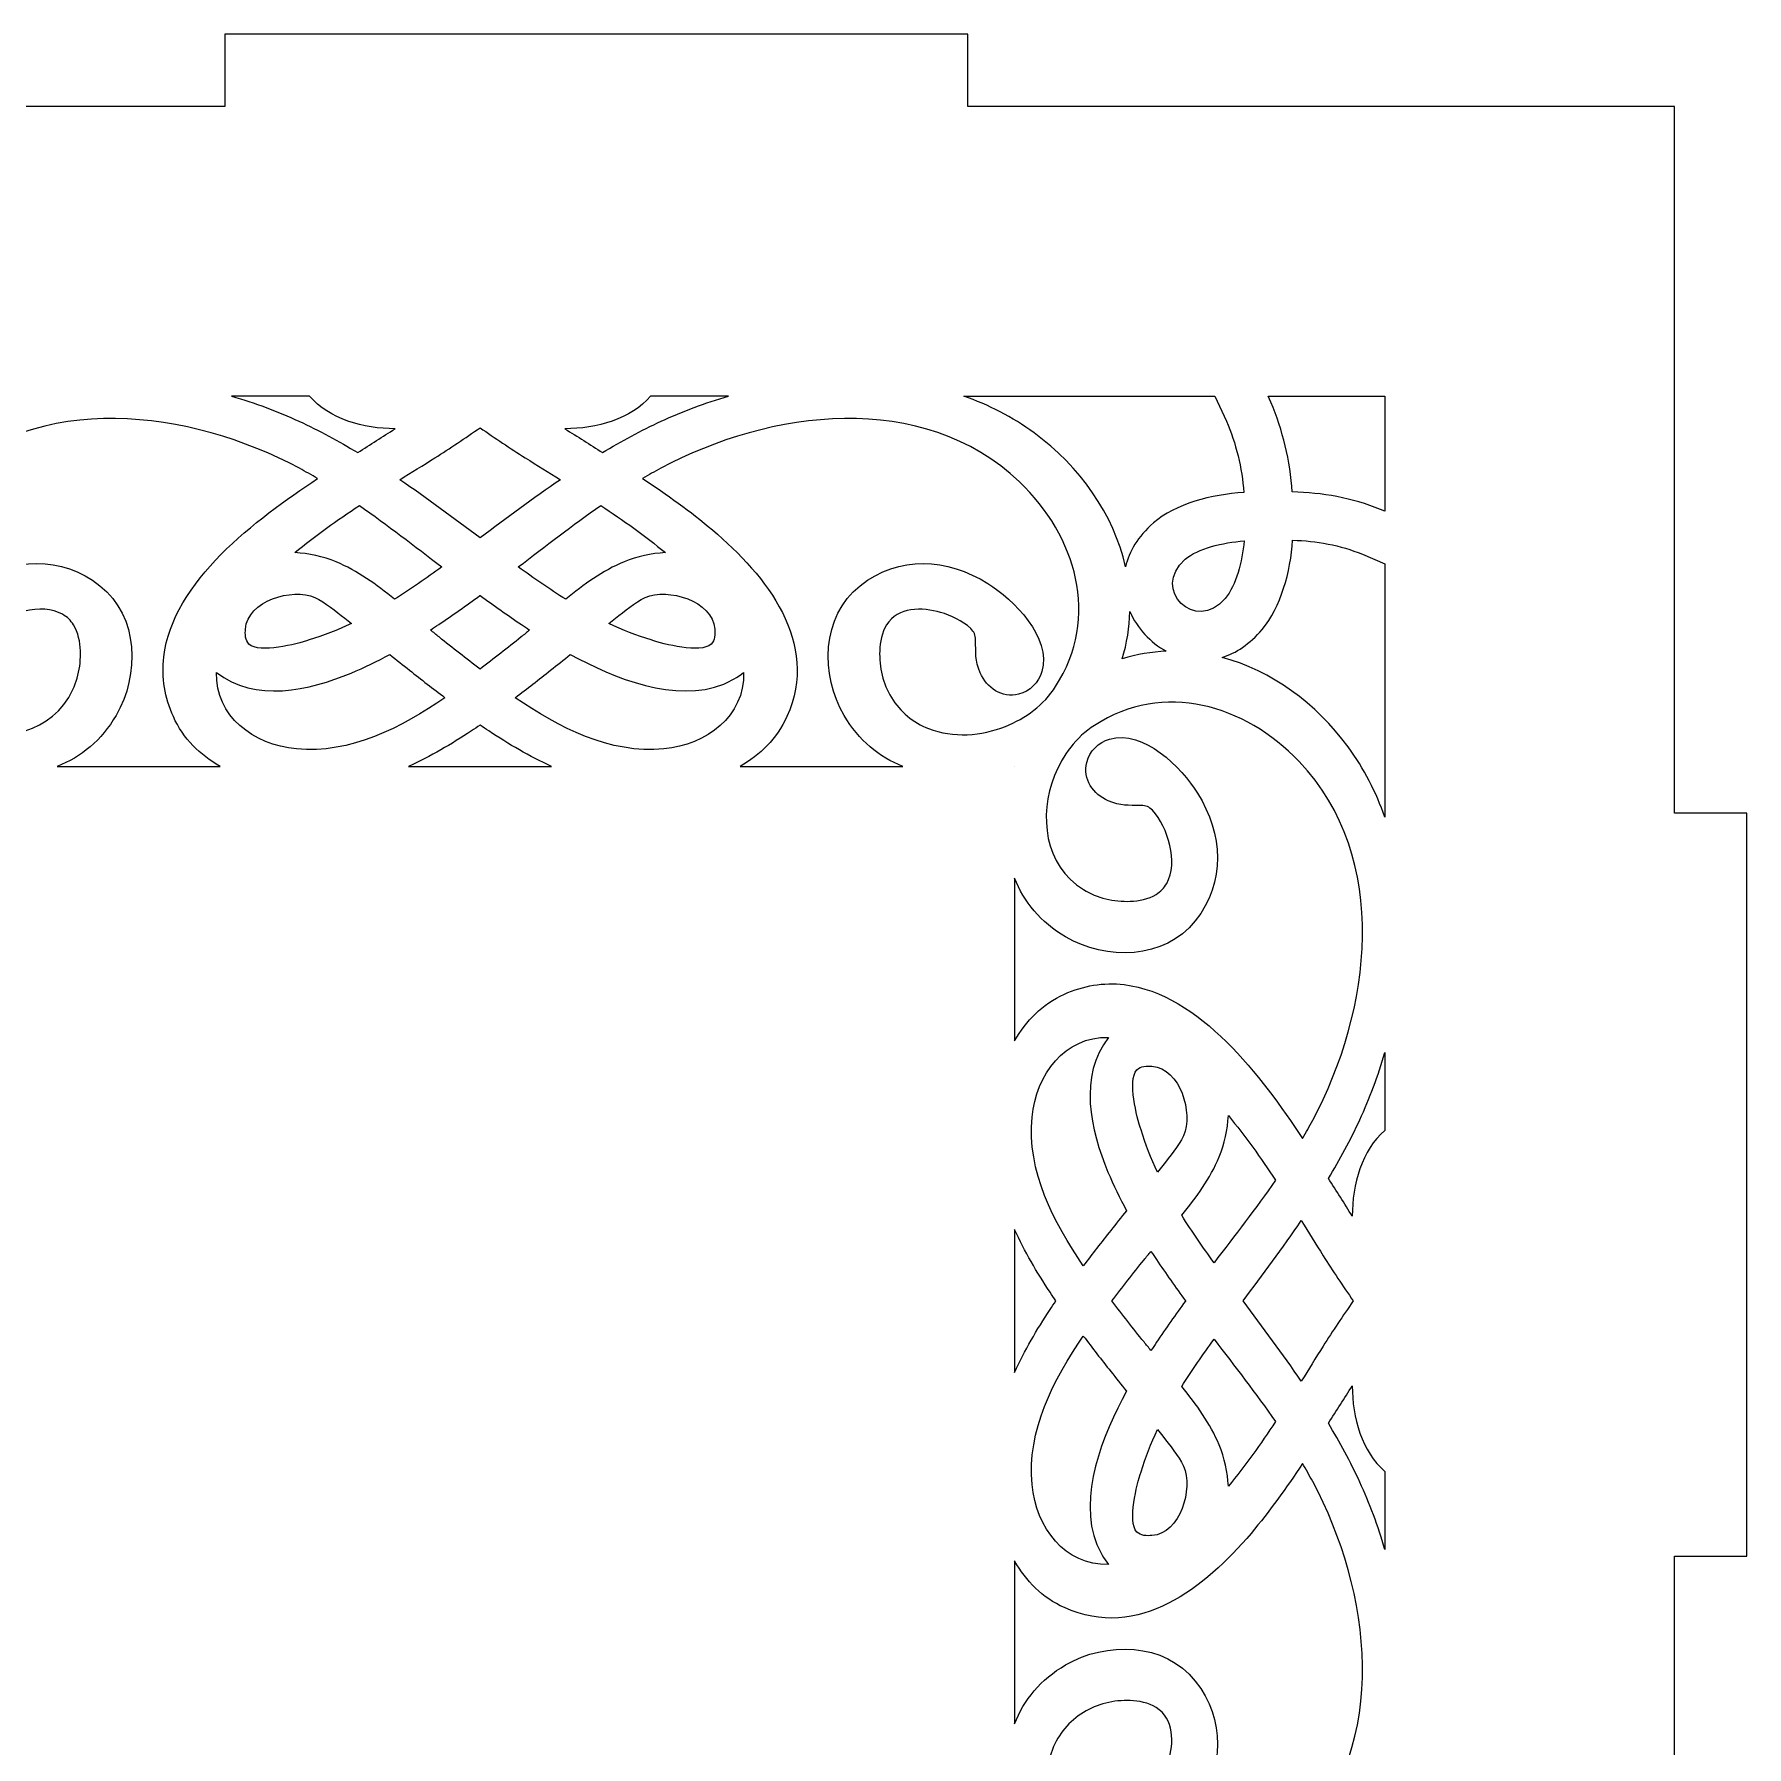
# Model space of a CAD drawing. Header units: millimetres. Extents: x -904 to -594, y -165 to 165.
# Drawn here: x -817.7 to -746.7, y -79 to -8 of the extents above; entities that cross this region are included whole.
import ezdxf

# ---------------------------------------------------------------- set-up
doc = ezdxf.new("R2010")
doc.units = ezdxf.units.MM
doc.header["$MEASUREMENT"] = 0
doc.layers.add('Camada 1', color=7, linetype='Continuous')

msp = doc.modelspace()

# ---------------------------------------------------------------- linework, layer by layer
at = {"layer": 'Camada 1', "color": 250, "lineweight": 9}
for points, knots in [([(-900.6542, -11), (-900.6542, -11), (-871.3542, -11), (-871.3542, -11), (-871.3542, -11), (-871.3542, -11), (-871.3542, -8), (-871.3542, -8), (-871.3542, -8), (-871.3542, -8), (-840.5542, -8), (-840.5542, -8), (-840.5542, -8), (-840.5542, -8), (-840.5542, -11), (-840.5542, -11), (-840.5542, -11), (-840.5542, -11), (-809.7542, -11), (-809.7542, -11), (-809.7542, -11), (-809.7542, -11), (-809.7542, -8), (-809.7542, -8), (-809.7542, -8), (-809.7542, -8), (-778.9542, -8), (-778.9542, -8), (-778.9542, -8), (-778.9542, -8), (-778.9542, -11), (-778.9542, -11), (-778.9542, -11), (-778.9542, -11), (-749.6542, -11), (-749.6542, -11), (-749.6542, -11), (-749.6542, -11), (-749.6542, -40.3), (-749.6542, -40.3), (-749.6542, -40.3), (-749.6542, -40.3), (-746.6542, -40.3), (-746.6542, -40.3), (-746.6542, -40.3), (-746.6542, -40.3), (-746.6542, -71.1), (-746.6542, -71.1), (-746.6542, -71.1), (-746.6542, -71.1), (-749.6542, -71.1), (-749.6542, -71.1), (-749.6542, -71.1), (-749.6542, -71.1), (-749.6542, -101.9), (-749.6542, -101.9), (-749.6542, -101.9), (-749.6542, -101.9), (-746.6542, -101.9), (-746.6542, -101.9), (-746.6542, -101.9), (-746.6542, -101.9), (-746.6542, -132.7), (-746.6542, -132.7), (-746.6542, -132.7), (-746.6542, -132.7), (-749.6542, -132.7), (-749.6542, -132.7), (-749.6542, -132.7), (-749.6542, -132.7), (-749.6542, -162), (-749.6542, -162), (-749.6542, -162), (-749.6542, -162), (-778.9542, -162), (-778.9542, -162), (-778.9542, -162), (-778.9542, -162), (-778.9542, -165), (-778.9542, -165), (-778.9542, -165), (-778.9542, -165), (-809.7542, -165), (-809.7542, -165), (-809.7542, -165), (-809.7542, -165), (-809.7542, -162), (-809.7542, -162), (-809.7542, -162), (-809.7542, -162), (-840.5542, -162), (-840.5542, -162), (-840.5542, -162), (-840.5542, -162), (-840.5542, -165), (-840.5542, -165), (-840.5542, -165), (-840.5542, -165), (-871.3542, -165), (-871.3542, -165), (-871.3542, -165), (-871.3542, -165), (-871.3542, -162), (-871.3542, -162), (-871.3542, -162), (-871.3542, -162), (-900.6542, -162), (-900.6542, -162), (-900.6542, -162), (-900.6542, -162), (-900.6542, -132.7), (-900.6542, -132.7), (-900.6542, -132.7), (-900.6542, -132.7), (-903.6542, -132.7), (-903.6542, -132.7), (-903.6542, -132.7), (-903.6542, -132.7), (-903.6542, -101.9), (-903.6542, -101.9), (-903.6542, -101.9), (-903.6542, -101.9), (-900.6542, -101.9), (-900.6542, -101.9), (-900.6542, -101.9), (-900.6542, -101.9), (-900.6542, -71.1), (-900.6542, -71.1), (-900.6542, -71.1), (-900.6542, -71.1), (-903.6542, -71.1), (-903.6542, -71.1), (-903.6542, -71.1), (-903.6542, -71.1), (-903.6542, -40.3), (-903.6542, -40.3), (-903.6542, -40.3), (-903.6542, -40.3), (-900.6542, -40.3), (-900.6542, -40.3), (-900.6542, -40.3), (-900.6542, -40.3), (-900.6542, -11), (-900.6542, -11)], [0, 0, 0, 0, 0.027027, 0.027027, 0.027027, 0.027027, 0.0540541, 0.0540541, 0.0540541, 0.0540541, 0.0810811, 0.0810811, 0.0810811, 0.0810811, 0.1081081, 0.1081081, 0.1081081, 0.1081081, 0.1351351, 0.1351351, 0.1351351, 0.1351351, 0.1621622, 0.1621622, 0.1621622, 0.1621622, 0.1891892, 0.1891892, 0.1891892, 0.1891892, 0.2162162, 0.2162162, 0.2162162, 0.2162162, 0.2432432, 0.2432432, 0.2432432, 0.2432432, 0.2702703, 0.2702703, 0.2702703, 0.2702703, 0.2972973, 0.2972973, 0.2972973, 0.2972973, 0.3243243, 0.3243243, 0.3243243, 0.3243243, 0.3513514, 0.3513514, 0.3513514, 0.3513514, 0.3783784, 0.3783784, 0.3783784, 0.3783784, 0.4054054, 0.4054054, 0.4054054, 0.4054054, 0.4324324, 0.4324324, 0.4324324, 0.4324324, 0.4594595, 0.4594595, 0.4594595, 0.4594595, 0.4864865, 0.4864865, 0.4864865, 0.4864865, 0.5135135, 0.5135135, 0.5135135, 0.5135135, 0.5405405, 0.5405405, 0.5405405, 0.5405405, 0.5675676, 0.5675676, 0.5675676, 0.5675676, 0.5945946, 0.5945946, 0.5945946, 0.5945946, 0.6216216, 0.6216216, 0.6216216, 0.6216216, 0.6486486, 0.6486486, 0.6486486, 0.6486486, 0.6756757, 0.6756757, 0.6756757, 0.6756757, 0.7027027, 0.7027027, 0.7027027, 0.7027027, 0.7297297, 0.7297297, 0.7297297, 0.7297297, 0.7567568, 0.7567568, 0.7567568, 0.7567568, 0.7837838, 0.7837838, 0.7837838, 0.7837838, 0.8108108, 0.8108108, 0.8108108, 0.8108108, 0.8378378, 0.8378378, 0.8378378, 0.8378378, 0.8648649, 0.8648649, 0.8648649, 0.8648649, 0.8918919, 0.8918919, 0.8918919, 0.8918919, 0.9189189, 0.9189189, 0.9189189, 0.9189189, 0.9459459, 0.9459459, 0.9459459, 0.9459459, 1, 1, 1, 1]), ([(-809.9515, -38.3593), (-809.9515, -38.3593), (-816.6993, -38.3593), (-816.6993, -38.3593), (-816.6993, -38.3593), (-815.7189, -37.9651), (-814.8612, -37.2754), (-814.2602, -36.2397), (-814.2602, -36.2397), (-813.2857, -34.5604), (-813.3106, -32.1446), (-814.9288, -30.8622), (-814.9288, -30.8622), (-816.5339, -29.59), (-818.5341, -29.7243), (-820.2175, -30.7673), (-820.2175, -30.7673), (-821.3017, -31.439), (-822.8692, -33.0079), (-822.461, -34.4172), (-822.461, -34.4172), (-822.3272, -34.8791), (-821.9669, -35.2445), (-821.4969, -35.3601), (-821.4969, -35.3601), (-820.7994, -35.5318), (-820.1794, -35.0989), (-819.906, -34.4731), (-819.906, -34.4731), (-819.6797, -33.9554), (-819.7242, -33.6489), (-819.7147, -33.1136), (-819.7147, -33.1136), (-819.711, -32.8975), (-819.6545, -32.7877), (-819.5136, -32.6315), (-819.5136, -32.6315), (-818.7979, -31.9992), (-817.3563, -31.5532), (-816.4756, -32.0498), (-816.4756, -32.0498), (-816.2871, -32.1561), (-816.1375, -32.3018), (-816.0247, -32.4862), (-816.0247, -32.4862), (-815.8258, -32.8116), (-815.7544, -33.1882), (-815.7387, -33.5646), (-815.7387, -33.5646), (-815.7111, -34.2286), (-815.8743, -34.9341), (-816.2263, -35.5008), (-816.2263, -35.5008), (-817.2361, -37.1263), (-819.291, -37.3589), (-820.9555, -36.6954), (-820.9555, -36.6954), (-821.7855, -36.3646), (-822.5467, -35.8007), (-823.0329, -35.0437), (-823.0329, -35.0437), (-824.8847, -32.1605), (-823.8853, -28.8095), (-821.5361, -26.5613), (-821.5361, -26.5613), (-817.5291, -22.7263), (-811.1642, -23.5771), (-806.6605, -25.9956), (-806.6605, -25.9956), (-806.4073, -26.1317), (-806.157, -26.2732), (-805.9096, -26.4194), (-805.9096, -26.4194), (-808.4487, -28.0945), (-811.9167, -30.6893), (-812.2834, -33.8142), (-812.2834, -33.8142), (-812.3841, -34.673), (-812.242, -35.5055), (-811.8863, -36.2919), (-811.8863, -36.2919), (-811.4721, -37.2076), (-810.7794, -37.8825), (-809.9515, -38.3593)], [0, 0, 0, 0, 0.0454545, 0.0454545, 0.0454545, 0.0454545, 0.0909091, 0.0909091, 0.0909091, 0.0909091, 0.1363636, 0.1363636, 0.1363636, 0.1363636, 0.1818182, 0.1818182, 0.1818182, 0.1818182, 0.2272727, 0.2272727, 0.2272727, 0.2272727, 0.2727273, 0.2727273, 0.2727273, 0.2727273, 0.3181818, 0.3181818, 0.3181818, 0.3181818, 0.3636364, 0.3636364, 0.3636364, 0.3636364, 0.4090909, 0.4090909, 0.4090909, 0.4090909, 0.4545455, 0.4545455, 0.4545455, 0.4545455, 0.5, 0.5, 0.5, 0.5, 0.5454545, 0.5454545, 0.5454545, 0.5454545, 0.5909091, 0.5909091, 0.5909091, 0.5909091, 0.6363636, 0.6363636, 0.6363636, 0.6363636, 0.6818182, 0.6818182, 0.6818182, 0.6818182, 0.7272727, 0.7272727, 0.7272727, 0.7272727, 0.7727273, 0.7727273, 0.7727273, 0.7727273, 0.8181818, 0.8181818, 0.8181818, 0.8181818, 0.8636364, 0.8636364, 0.8636364, 0.8636364, 0.9090909, 0.9090909, 0.9090909, 0.9090909, 1, 1, 1, 1]), ([(-809.47, -23.0001), (-809.47, -23.0001), (-806.2359, -23.0001), (-806.2359, -23.0001), (-806.2359, -23.0001), (-805.4344, -23.9645), (-803.9914, -24.3543), (-802.6892, -24.3529), (-802.6892, -24.3529), (-803.2074, -24.683), (-803.7246, -25.0145), (-804.2421, -25.3456), (-804.2421, -25.3456), (-805.032, -24.8692), (-805.8436, -24.4283), (-806.6811, -24.0413), (-806.6811, -24.0413), (-807.5649, -23.6328), (-808.5019, -23.2812), (-809.47, -23.0001)], [0, 0, 0, 0, 0.1666667, 0.1666667, 0.1666667, 0.1666667, 0.3333333, 0.3333333, 0.3333333, 0.3333333, 0.5, 0.5, 0.5, 0.5, 0.6666667, 0.6666667, 0.6666667, 0.6666667, 1, 1, 1, 1]), ([(-792.1038, -23.0001), (-792.1038, -23.0001), (-788.8696, -23.0001), (-788.8696, -23.0001), (-788.8696, -23.0001), (-789.8377, -23.2812), (-790.7747, -23.6328), (-791.6586, -24.0413), (-791.6586, -24.0413), (-792.4961, -24.4283), (-793.3078, -24.8692), (-794.0976, -25.3456), (-794.0976, -25.3456), (-794.615, -25.0144), (-795.1323, -24.683), (-795.6504, -24.3529), (-795.6504, -24.3529), (-794.3483, -24.3543), (-792.9053, -23.9645), (-792.1038, -23.0001)], [0, 0, 0, 0, 0.1666667, 0.1666667, 0.1666667, 0.1666667, 0.3333333, 0.3333333, 0.3333333, 0.3333333, 0.5, 0.5, 0.5, 0.5, 0.6666667, 0.6666667, 0.6666667, 0.6666667, 1, 1, 1, 1]), ([(-781.6412, -38.3593), (-781.6412, -38.3593), (-788.388, -38.3593), (-788.388, -38.3593), (-788.388, -38.3593), (-787.5601, -37.8826), (-786.8676, -37.2076), (-786.4534, -36.2919), (-786.4534, -36.2919), (-785.0609, -33.2135), (-787.2989, -30.45), (-789.534, -28.5526), (-789.534, -28.5526), (-790.4495, -27.7755), (-791.4292, -27.0809), (-792.4304, -26.4197), (-792.4304, -26.4197), (-792.1829, -26.2733), (-791.9327, -26.1317), (-791.6793, -25.9957), (-791.6793, -25.9957), (-787.1754, -23.5771), (-780.8107, -22.7263), (-776.8035, -26.5613), (-776.8035, -26.5613), (-774.4544, -28.8095), (-773.455, -32.1605), (-775.3067, -35.0437), (-775.3067, -35.0437), (-775.7929, -35.8007), (-776.5542, -36.3646), (-777.3841, -36.6954), (-777.3841, -36.6954), (-778.3809, -37.0927), (-779.5614, -37.1849), (-780.5728, -36.7871), (-780.5728, -36.7871), (-781.2231, -36.5312), (-781.7447, -36.0942), (-782.1132, -35.5008), (-782.1132, -35.5008), (-782.4653, -34.9341), (-782.6284, -34.2286), (-782.6008, -33.5646), (-782.6008, -33.5646), (-782.5852, -33.1882), (-782.514, -32.8116), (-782.315, -32.4862), (-782.315, -32.4862), (-781.8557, -31.7353), (-780.8297, -31.7538), (-780.082, -31.9684), (-780.082, -31.9684), (-779.6362, -32.0963), (-779.1753, -32.3224), (-778.8261, -32.6314), (-778.8261, -32.6314), (-778.685, -32.7877), (-778.6287, -32.8975), (-778.6248, -33.1136), (-778.6248, -33.1136), (-778.6153, -33.6488), (-778.6598, -33.9554), (-778.4337, -34.4731), (-778.4337, -34.4731), (-778.1602, -35.099), (-777.5402, -35.5318), (-776.8427, -35.3601), (-776.8427, -35.3601), (-776.3727, -35.2445), (-776.0125, -34.879), (-775.8787, -34.4172), (-775.8787, -34.4172), (-775.4703, -33.0079), (-777.0378, -31.439), (-778.1221, -30.7673), (-778.1221, -30.7673), (-779.8055, -29.7243), (-781.8056, -29.5901), (-783.4108, -30.8622), (-783.4108, -30.8622), (-785.029, -32.1446), (-785.0541, -34.5604), (-784.0795, -36.2397), (-784.0795, -36.2397), (-783.4786, -37.2751), (-782.6213, -37.9652), (-781.6412, -38.3593)], [0, 0, 0, 0, 0.0434783, 0.0434783, 0.0434783, 0.0434783, 0.0869565, 0.0869565, 0.0869565, 0.0869565, 0.1304348, 0.1304348, 0.1304348, 0.1304348, 0.173913, 0.173913, 0.173913, 0.173913, 0.2173913, 0.2173913, 0.2173913, 0.2173913, 0.2608696, 0.2608696, 0.2608696, 0.2608696, 0.3043478, 0.3043478, 0.3043478, 0.3043478, 0.3478261, 0.3478261, 0.3478261, 0.3478261, 0.3913043, 0.3913043, 0.3913043, 0.3913043, 0.4347826, 0.4347826, 0.4347826, 0.4347826, 0.4782609, 0.4782609, 0.4782609, 0.4782609, 0.5217391, 0.5217391, 0.5217391, 0.5217391, 0.5652174, 0.5652174, 0.5652174, 0.5652174, 0.6086957, 0.6086957, 0.6086957, 0.6086957, 0.6521739, 0.6521739, 0.6521739, 0.6521739, 0.6956522, 0.6956522, 0.6956522, 0.6956522, 0.7391304, 0.7391304, 0.7391304, 0.7391304, 0.7826087, 0.7826087, 0.7826087, 0.7826087, 0.826087, 0.826087, 0.826087, 0.826087, 0.8695652, 0.8695652, 0.8695652, 0.8695652, 0.9130435, 0.9130435, 0.9130435, 0.9130435, 1, 1, 1, 1]), ([(-772.4114, -30.0748), (-772.2651, -29.4521), (-771.9003, -28.8269), (-771.2524, -28.2614), (-771.2524, -28.2614), (-770.3398, -27.4649), (-768.8404, -27.0856), (-767.5034, -26.9975), (-767.5034, -26.9975), (-767.5815, -25.982), (-767.8309, -24.9545), (-768.2223, -24.0397), (-768.2223, -24.0397), (-768.2223, -24.0397), (-768.7136, -23.0001), (-768.7136, -23.0001), (-768.7136, -23.0001), (-768.7136, -23.0001), (-779.1163, -23.0001), (-779.1163, -23.0001), (-779.1163, -23.0001), (-778.0863, -23.3632), (-777.1046, -23.8661), (-776.2004, -24.5275), (-776.2004, -24.5275), (-774.2977, -25.9193), (-772.8965, -27.9019), (-772.4114, -30.0748)], [0, 0, 0, 0, 0.125, 0.125, 0.125, 0.125, 0.25, 0.25, 0.25, 0.25, 0.375, 0.375, 0.375, 0.375, 0.5, 0.5, 0.5, 0.5, 0.625, 0.625, 0.625, 0.625, 0.75, 0.75, 0.75, 0.75, 1, 1, 1, 1]), ([(-766.4917, -23.0001), (-766.4917, -23.0001), (-766.3835, -23.2529), (-766.3835, -23.2529), (-766.3835, -23.2529), (-765.8891, -24.4084), (-765.5833, -25.6978), (-765.5001, -26.9736), (-765.5001, -26.9736), (-764.2485, -27.0048), (-763.0177, -27.2263), (-761.8415, -27.7007), (-761.8415, -27.7007), (-761.8415, -27.7007), (-761.6542, -27.7762), (-761.6542, -27.7762), (-761.6542, -27.7762), (-761.6542, -27.7762), (-761.6542, -26), (-761.6542, -26), (-761.6542, -26), (-761.6542, -26), (-761.6542, -23.0001), (-761.6542, -23.0001), (-761.6542, -23.0001), (-761.6542, -23.0001), (-764.6542, -23.0001), (-764.6542, -23.0001), (-764.6542, -23.0001), (-764.6542, -23.0001), (-766.4917, -23.0001), (-766.4917, -23.0001)], [0, 0, 0, 0, 0.1111111, 0.1111111, 0.1111111, 0.1111111, 0.2222222, 0.2222222, 0.2222222, 0.2222222, 0.3333333, 0.3333333, 0.3333333, 0.3333333, 0.4444444, 0.4444444, 0.4444444, 0.4444444, 0.5555556, 0.5555556, 0.5555556, 0.5555556, 0.6666667, 0.6666667, 0.6666667, 0.6666667, 0.7777778, 0.7777778, 0.7777778, 0.7777778, 1, 1, 1, 1]), ([(-799.1698, -28.8813), (-798.0711, -28.062), (-796.9729, -27.2411), (-795.8404, -26.4691), (-795.8404, -26.4691), (-796.3244, -26.1669), (-796.8098, -25.8672), (-797.2938, -25.5651), (-797.2938, -25.5651), (-797.9312, -25.1672), (-798.5481, -24.7382), (-799.1698, -24.3167), (-799.1698, -24.3167), (-799.7915, -24.7383), (-800.4084, -25.1672), (-801.0457, -25.5651), (-801.0457, -25.5651), (-801.5298, -25.8672), (-802.0153, -26.1669), (-802.4993, -26.4691), (-802.4993, -26.4691), (-801.3668, -27.2411), (-800.2686, -28.0621), (-799.1698, -28.8813)], [0, 0, 0, 0, 0.1428571, 0.1428571, 0.1428571, 0.1428571, 0.2857143, 0.2857143, 0.2857143, 0.2857143, 0.4285714, 0.4285714, 0.4285714, 0.4285714, 0.5714286, 0.5714286, 0.5714286, 0.5714286, 0.7142857, 0.7142857, 0.7142857, 0.7142857, 1, 1, 1, 1]), ([(-804.1743, -27.5388), (-805.0973, -28.1482), (-806.0016, -28.7884), (-806.8547, -29.4929), (-806.8547, -29.4929), (-806.2674, -29.5176), (-805.683, -29.6469), (-805.1421, -29.872), (-805.1421, -29.872), (-804.2522, -30.2426), (-803.4614, -30.8164), (-802.7198, -31.4262), (-802.7198, -31.4262), (-802.05, -31.0019), (-801.3981, -30.5499), (-800.7562, -30.0846), (-800.7562, -30.0846), (-801.8855, -29.2227), (-803.0065, -28.3483), (-804.1743, -27.5388)], [0, 0, 0, 0, 0.1666667, 0.1666667, 0.1666667, 0.1666667, 0.3333333, 0.3333333, 0.3333333, 0.3333333, 0.5, 0.5, 0.5, 0.5, 0.6666667, 0.6666667, 0.6666667, 0.6666667, 1, 1, 1, 1]), ([(-795.6198, -31.4262), (-794.8781, -30.8163), (-794.0873, -30.2426), (-793.1975, -29.872), (-793.1975, -29.872), (-792.6567, -29.6469), (-792.0723, -29.5176), (-791.485, -29.4929), (-791.485, -29.4929), (-792.3381, -28.7884), (-793.2424, -28.1482), (-794.1654, -27.5388), (-794.1654, -27.5388), (-795.3331, -28.3483), (-796.4542, -29.2227), (-797.5835, -30.0846), (-797.5835, -30.0846), (-796.9415, -30.5499), (-796.2896, -31.0019), (-795.6198, -31.4262)], [0, 0, 0, 0, 0.1666667, 0.1666667, 0.1666667, 0.1666667, 0.3333333, 0.3333333, 0.3333333, 0.3333333, 0.5, 0.5, 0.5, 0.5, 0.6666667, 0.6666667, 0.6666667, 0.6666667, 1, 1, 1, 1]), ([(-767.4919, -29.0057), (-768.3828, -29.0797), (-769.4119, -29.3097), (-769.9372, -29.7682), (-769.9372, -29.7682), (-771.3725, -31.0209), (-769.5033, -32.8517), (-768.2807, -31.3904), (-768.2807, -31.3904), (-767.8209, -30.8407), (-767.5693, -29.8712), (-767.4919, -29.0057)], [0, 0, 0, 0, 0.25, 0.25, 0.25, 0.25, 0.5, 0.5, 0.5, 0.5, 1, 1, 1, 1]), ([(-765.4815, -28.9748), (-765.5657, -30.2927), (-765.9705, -31.7458), (-766.7467, -32.6736), (-766.7467, -32.6736), (-767.261, -33.2884), (-767.8313, -33.6588), (-768.4071, -33.8362), (-768.4071, -33.8362), (-766.3608, -34.3827), (-764.5045, -35.7381), (-763.1817, -37.5465), (-763.1817, -37.5465), (-762.5203, -38.4508), (-762.0174, -39.4325), (-761.6542, -40.4626), (-761.6542, -40.4626), (-761.6542, -40.4626), (-761.6542, -29.9619), (-761.6542, -29.9619), (-761.6542, -29.9619), (-761.6542, -29.9619), (-762.5895, -29.5555), (-762.5895, -29.5555), (-762.5895, -29.5555), (-763.5194, -29.1806), (-764.4928, -29.006), (-765.4815, -28.9748)], [0, 0, 0, 0, 0.125, 0.125, 0.125, 0.125, 0.25, 0.25, 0.25, 0.25, 0.375, 0.375, 0.375, 0.375, 0.5, 0.5, 0.5, 0.5, 0.625, 0.625, 0.625, 0.625, 0.75, 0.75, 0.75, 0.75, 1, 1, 1, 1]), ([(-804.5024, -32.4316), (-804.5951, -32.3587), (-804.6881, -32.2861), (-804.7814, -32.2138), (-804.7814, -32.2138), (-805.1616, -31.9196), (-805.5792, -31.5521), (-806.0184, -31.3549), (-806.0184, -31.3549), (-806.9561, -30.9342), (-808.8133, -31.4856), (-808.8971, -32.663), (-808.8971, -32.663), (-808.9107, -32.854), (-808.9074, -33.1431), (-808.753, -33.282), (-808.753, -33.282), (-808.2975, -33.6917), (-806.7827, -33.2794), (-806.2586, -33.1137), (-806.2586, -33.1137), (-805.668, -32.9271), (-805.0698, -32.6971), (-804.5024, -32.4316)], [0, 0, 0, 0, 0.1428571, 0.1428571, 0.1428571, 0.1428571, 0.2857143, 0.2857143, 0.2857143, 0.2857143, 0.4285714, 0.4285714, 0.4285714, 0.4285714, 0.5714286, 0.5714286, 0.5714286, 0.5714286, 0.7142857, 0.7142857, 0.7142857, 0.7142857, 1, 1, 1, 1]), ([(-793.8373, -32.4316), (-793.2698, -32.6971), (-792.6717, -32.9271), (-792.0812, -33.1137), (-792.0812, -33.1137), (-791.557, -33.2794), (-790.0422, -33.6917), (-789.5866, -33.282), (-789.5866, -33.282), (-789.4323, -33.1431), (-789.4289, -32.854), (-789.4425, -32.663), (-789.4425, -32.663), (-789.5264, -31.4856), (-791.3835, -30.9342), (-792.3212, -31.3549), (-792.3212, -31.3549), (-792.7605, -31.5521), (-793.178, -31.9196), (-793.5582, -32.2138), (-793.5582, -32.2138), (-793.6515, -32.2861), (-793.7445, -32.3587), (-793.8373, -32.4316)], [0, 0, 0, 0, 0.1428571, 0.1428571, 0.1428571, 0.1428571, 0.2857143, 0.2857143, 0.2857143, 0.2857143, 0.4285714, 0.4285714, 0.4285714, 0.4285714, 0.5714286, 0.5714286, 0.5714286, 0.5714286, 0.7142857, 0.7142857, 0.7142857, 0.7142857, 1, 1, 1, 1]), ([(-801.2253, -32.6995), (-801.1086, -32.7972), (-800.9908, -32.8938), (-800.8717, -32.9887), (-800.8717, -32.9887), (-800.3088, -33.4372), (-799.7442, -33.8839), (-799.1698, -34.3179), (-799.1698, -34.3179), (-798.5955, -33.8839), (-798.0309, -33.4372), (-797.4679, -32.9887), (-797.4679, -32.9887), (-797.3488, -32.8938), (-797.2311, -32.7972), (-797.1143, -32.6995), (-797.1143, -32.6995), (-797.2283, -32.625), (-797.3416, -32.5497), (-797.4544, -32.4735), (-797.4544, -32.4735), (-798.0321, -32.0838), (-798.6001, -31.68), (-799.1631, -31.2694), (-799.1631, -31.2694), (-799.1631, -31.2694), (-799.1698, -31.2744), (-799.1698, -31.2744), (-799.1698, -31.2744), (-799.1698, -31.2744), (-799.1766, -31.2694), (-799.1766, -31.2694), (-799.1766, -31.2694), (-799.7395, -31.68), (-800.3076, -32.0838), (-800.8853, -32.4735), (-800.8853, -32.4735), (-800.9981, -32.5497), (-801.1114, -32.625), (-801.2253, -32.6995)], [0, 0, 0, 0, 0.0909091, 0.0909091, 0.0909091, 0.0909091, 0.1818182, 0.1818182, 0.1818182, 0.1818182, 0.2727273, 0.2727273, 0.2727273, 0.2727273, 0.3636364, 0.3636364, 0.3636364, 0.3636364, 0.4545455, 0.4545455, 0.4545455, 0.4545455, 0.5454545, 0.5454545, 0.5454545, 0.5454545, 0.6363636, 0.6363636, 0.6363636, 0.6363636, 0.7272727, 0.7272727, 0.7272727, 0.7272727, 0.8181818, 0.8181818, 0.8181818, 0.8181818, 1, 1, 1, 1]), ([(-770.7179, -33.5786), (-771.3814, -33.2176), (-771.9257, -32.6303), (-772.2285, -31.939), (-772.2285, -31.939), (-772.2462, -32.5876), (-772.3494, -33.2427), (-772.5489, -33.8948), (-772.5489, -33.8948), (-771.9386, -33.7081), (-771.3256, -33.6054), (-770.7179, -33.5786)], [0, 0, 0, 0, 0.25, 0.25, 0.25, 0.25, 0.5, 0.5, 0.5, 0.5, 1, 1, 1, 1]), ([(-810.0978, -34.4566), (-810.1406, -36.2715), (-808.569, -37.4622), (-806.7839, -37.633), (-806.7839, -37.633), (-804.5669, -37.8452), (-802.4152, -36.7379), (-800.6276, -35.5056), (-800.6276, -35.5056), (-801.1207, -35.133), (-801.607, -34.7517), (-802.0918, -34.3686), (-802.0918, -34.3686), (-802.3664, -34.1516), (-802.6391, -33.9321), (-802.9111, -33.7119), (-802.9111, -33.7119), (-803.4319, -33.9954), (-803.9654, -34.2567), (-804.513, -34.4844), (-804.513, -34.4844), (-806.2502, -35.2064), (-808.5096, -35.7202), (-810.0978, -34.4566)], [0, 0, 0, 0, 0.1428571, 0.1428571, 0.1428571, 0.1428571, 0.2857143, 0.2857143, 0.2857143, 0.2857143, 0.4285714, 0.4285714, 0.4285714, 0.4285714, 0.5714286, 0.5714286, 0.5714286, 0.5714286, 0.7142857, 0.7142857, 0.7142857, 0.7142857, 1, 1, 1, 1]), ([(-797.7118, -35.5056), (-795.9243, -36.738), (-793.7727, -37.8452), (-791.5557, -37.633), (-791.5557, -37.633), (-789.7703, -37.4622), (-788.1986, -36.2712), (-788.2417, -34.456), (-788.2417, -34.456), (-788.4916, -34.6542), (-788.7676, -34.816), (-789.0651, -34.9382), (-789.0651, -34.9382), (-791.05, -35.7541), (-793.6314, -34.69), (-795.4284, -33.7119), (-795.4284, -33.7119), (-795.7005, -33.9321), (-795.9731, -34.1516), (-796.2477, -34.3686), (-796.2477, -34.3686), (-796.7325, -34.7517), (-797.2188, -35.133), (-797.7118, -35.5056)], [0, 0, 0, 0, 0.1428571, 0.1428571, 0.1428571, 0.1428571, 0.2857143, 0.2857143, 0.2857143, 0.2857143, 0.4285714, 0.4285714, 0.4285714, 0.4285714, 0.5714286, 0.5714286, 0.5714286, 0.5714286, 0.7142857, 0.7142857, 0.7142857, 0.7142857, 1, 1, 1, 1]), ([(-777.0135, -49.7341), (-777.0135, -49.7341), (-777.0135, -42.9868), (-777.0135, -42.9868), (-777.0135, -42.9868), (-776.6194, -43.9669), (-775.9294, -44.8243), (-774.8939, -45.4253), (-774.8939, -45.4253), (-773.2146, -46.3999), (-770.7988, -46.375), (-769.5164, -44.7568), (-769.5164, -44.7568), (-768.2442, -43.1516), (-768.3785, -41.1514), (-769.4215, -39.4681), (-769.4215, -39.4681), (-770.0932, -38.3838), (-771.6621, -36.8163), (-773.0714, -37.2246), (-773.0714, -37.2246), (-773.5333, -37.3584), (-773.8987, -37.7186), (-774.0143, -38.1887), (-774.0143, -38.1887), (-774.186, -38.8862), (-773.7531, -39.5061), (-773.1273, -39.7796), (-773.1273, -39.7796), (-772.6096, -40.0058), (-772.3031, -39.9613), (-771.7678, -39.9708), (-771.7678, -39.9708), (-771.5517, -39.9746), (-771.4419, -40.031), (-771.2857, -40.172), (-771.2857, -40.172), (-770.6534, -40.8877), (-770.2074, -42.3292), (-770.704, -43.21), (-770.704, -43.21), (-770.8103, -43.3985), (-770.956, -43.5481), (-771.1404, -43.6609), (-771.1404, -43.6609), (-771.4658, -43.8598), (-771.8424, -43.9311), (-772.2188, -43.9468), (-772.2188, -43.9468), (-772.8828, -43.9745), (-773.5883, -43.8112), (-774.155, -43.4592), (-774.155, -43.4592), (-775.7805, -42.4495), (-776.0131, -40.3946), (-775.3496, -38.73), (-775.3496, -38.73), (-775.0188, -37.9001), (-774.4549, -37.1388), (-773.6979, -36.6526), (-773.6979, -36.6526), (-770.8147, -34.8008), (-767.4637, -35.8003), (-765.2155, -38.1494), (-765.2155, -38.1494), (-761.3805, -42.1565), (-762.2313, -48.5213), (-764.6498, -53.0251), (-764.6498, -53.0251), (-764.7859, -53.2783), (-764.9274, -53.5285), (-765.0736, -53.7759), (-765.0736, -53.7759), (-766.7487, -51.2368), (-769.3435, -47.7689), (-772.4684, -47.4022), (-772.4684, -47.4022), (-773.3272, -47.3014), (-774.1597, -47.4436), (-774.9461, -47.7993), (-774.9461, -47.7993), (-775.8618, -48.2135), (-776.5367, -48.9062), (-777.0135, -49.7341)], [0, 0, 0, 0, 0.0454545, 0.0454545, 0.0454545, 0.0454545, 0.0909091, 0.0909091, 0.0909091, 0.0909091, 0.1363636, 0.1363636, 0.1363636, 0.1363636, 0.1818182, 0.1818182, 0.1818182, 0.1818182, 0.2272727, 0.2272727, 0.2272727, 0.2272727, 0.2727273, 0.2727273, 0.2727273, 0.2727273, 0.3181818, 0.3181818, 0.3181818, 0.3181818, 0.3636364, 0.3636364, 0.3636364, 0.3636364, 0.4090909, 0.4090909, 0.4090909, 0.4090909, 0.4545455, 0.4545455, 0.4545455, 0.4545455, 0.5, 0.5, 0.5, 0.5, 0.5454545, 0.5454545, 0.5454545, 0.5454545, 0.5909091, 0.5909091, 0.5909091, 0.5909091, 0.6363636, 0.6363636, 0.6363636, 0.6363636, 0.6818182, 0.6818182, 0.6818182, 0.6818182, 0.7272727, 0.7272727, 0.7272727, 0.7272727, 0.7727273, 0.7727273, 0.7727273, 0.7727273, 0.8181818, 0.8181818, 0.8181818, 0.8181818, 0.8636364, 0.8636364, 0.8636364, 0.8636364, 0.9090909, 0.9090909, 0.9090909, 0.9090909, 1, 1, 1, 1]), ([(-796.2078, -38.3593), (-796.2078, -38.3593), (-802.132, -38.3593), (-802.132, -38.3593), (-802.132, -38.3593), (-801.2242, -37.9443), (-800.3554, -37.4287), (-799.5287, -36.886), (-799.5287, -36.886), (-799.4085, -36.8071), (-799.2888, -36.7273), (-799.1698, -36.6467), (-799.1698, -36.6467), (-799.0508, -36.7273), (-798.9312, -36.8071), (-798.8111, -36.886), (-798.8111, -36.886), (-797.9843, -37.4287), (-797.1156, -37.9443), (-796.2078, -38.3593)], [0, 0, 0, 0, 0.1666667, 0.1666667, 0.1666667, 0.1666667, 0.3333333, 0.3333333, 0.3333333, 0.3333333, 0.5, 0.5, 0.5, 0.5, 0.6666667, 0.6666667, 0.6666667, 0.6666667, 1, 1, 1, 1]), ([(-777.0135, -38.3614), (-777.0135, -38.3614), (-777.0135, -38.3593), (-777.0135, -38.3593), (-777.0135, -38.3593), (-777.0135, -38.3593), (-777.0152, -38.3593), (-777.0152, -38.3593), (-777.0152, -38.3593), (-777.0152, -38.3593), (-777.0125, -38.3584), (-777.0125, -38.3584), (-777.0125, -38.3584), (-777.0125, -38.3584), (-777.0135, -38.3614), (-777.0135, -38.3614)], [0, 0, 0, 0, 0.2, 0.2, 0.2, 0.2, 0.4, 0.4, 0.4, 0.4, 0.6, 0.6, 0.6, 0.6, 1, 1, 1, 1]), ([(-773.1108, -49.5877), (-774.9257, -49.5449), (-776.1164, -51.1165), (-776.2872, -52.9017), (-776.2872, -52.9017), (-776.4994, -55.1187), (-775.3921, -57.2703), (-774.1598, -59.0579), (-774.1598, -59.0579), (-773.7872, -58.5648), (-773.4059, -58.0785), (-773.0228, -57.5937), (-773.0228, -57.5937), (-772.8058, -57.3191), (-772.5863, -57.0464), (-772.3661, -56.7744), (-772.3661, -56.7744), (-772.6496, -56.2536), (-772.9109, -55.7202), (-773.1386, -55.1726), (-773.1386, -55.1726), (-773.8606, -53.4353), (-774.3744, -51.1759), (-773.1108, -49.5877)], [0, 0, 0, 0, 0.1428571, 0.1428571, 0.1428571, 0.1428571, 0.2857143, 0.2857143, 0.2857143, 0.2857143, 0.4285714, 0.4285714, 0.4285714, 0.4285714, 0.5714286, 0.5714286, 0.5714286, 0.5714286, 0.7142857, 0.7142857, 0.7142857, 0.7142857, 1, 1, 1, 1]), ([(-761.6542, -50.2152), (-761.9353, -51.1834), (-762.287, -52.1205), (-762.6955, -53.0045), (-762.6955, -53.0045), (-763.0825, -53.8419), (-763.5234, -54.6536), (-763.9998, -55.4434), (-763.9998, -55.4434), (-763.6687, -55.9609), (-763.3372, -56.4782), (-763.0071, -56.9963), (-763.0071, -56.9963), (-763.0085, -55.6941), (-762.6187, -54.251), (-761.6542, -53.4496), (-761.6542, -53.4496), (-761.6542, -53.4496), (-761.6542, -50.2152), (-761.6542, -50.2152)], [0, 0, 0, 0, 0.1666667, 0.1666667, 0.1666667, 0.1666667, 0.3333333, 0.3333333, 0.3333333, 0.3333333, 0.5, 0.5, 0.5, 0.5, 0.6666667, 0.6666667, 0.6666667, 0.6666667, 1, 1, 1, 1]), ([(-771.0858, -55.1832), (-771.0129, -55.0905), (-770.9403, -54.9974), (-770.868, -54.9041), (-770.868, -54.9041), (-770.5738, -54.524), (-770.2063, -54.1064), (-770.0091, -53.6671), (-770.0091, -53.6671), (-769.5884, -52.7294), (-770.1398, -50.8723), (-771.3172, -50.7884), (-771.3172, -50.7884), (-771.5082, -50.7748), (-771.7973, -50.7782), (-771.9362, -50.9325), (-771.9362, -50.9325), (-772.3459, -51.3881), (-771.9336, -52.9028), (-771.7679, -53.427), (-771.7679, -53.427), (-771.5813, -54.0176), (-771.3513, -54.6157), (-771.0858, -55.1832)], [0, 0, 0, 0, 0.1428571, 0.1428571, 0.1428571, 0.1428571, 0.2857143, 0.2857143, 0.2857143, 0.2857143, 0.4285714, 0.4285714, 0.4285714, 0.4285714, 0.5714286, 0.5714286, 0.5714286, 0.5714286, 0.7142857, 0.7142857, 0.7142857, 0.7142857, 1, 1, 1, 1]), ([(-766.193, -55.5113), (-766.8024, -54.5883), (-767.4426, -53.684), (-768.1471, -52.8309), (-768.1471, -52.8309), (-768.1718, -53.4182), (-768.3011, -54.0026), (-768.5262, -54.5435), (-768.5262, -54.5435), (-768.8968, -55.4333), (-769.4706, -56.2241), (-770.0804, -56.9658), (-770.0804, -56.9658), (-769.6561, -57.6356), (-769.2041, -58.2874), (-768.7388, -58.9294), (-768.7388, -58.9294), (-767.8769, -57.8001), (-767.0025, -56.679), (-766.193, -55.5113)], [0, 0, 0, 0, 0.1666667, 0.1666667, 0.1666667, 0.1666667, 0.3333333, 0.3333333, 0.3333333, 0.3333333, 0.5, 0.5, 0.5, 0.5, 0.6666667, 0.6666667, 0.6666667, 0.6666667, 1, 1, 1, 1]), ([(-767.5355, -60.5157), (-766.7162, -61.6145), (-765.8953, -62.7127), (-765.1233, -63.8451), (-765.1233, -63.8451), (-764.8211, -63.3612), (-764.5214, -62.8758), (-764.2193, -62.3917), (-764.2193, -62.3917), (-763.8214, -61.7544), (-763.3924, -61.1375), (-762.9709, -60.5157), (-762.9709, -60.5157), (-763.3925, -59.8941), (-763.8214, -59.2772), (-764.2193, -58.6398), (-764.2193, -58.6398), (-764.5214, -58.1558), (-764.8211, -57.6703), (-765.1233, -57.1862), (-765.1233, -57.1862), (-765.8953, -58.3188), (-766.7163, -59.417), (-767.5355, -60.5157)], [0, 0, 0, 0, 0.1428571, 0.1428571, 0.1428571, 0.1428571, 0.2857143, 0.2857143, 0.2857143, 0.2857143, 0.4285714, 0.4285714, 0.4285714, 0.4285714, 0.5714286, 0.5714286, 0.5714286, 0.5714286, 0.7142857, 0.7142857, 0.7142857, 0.7142857, 1, 1, 1, 1]), ([(-777.0135, -63.4778), (-777.0135, -63.4778), (-777.0135, -57.5536), (-777.0135, -57.5536), (-777.0135, -57.5536), (-776.5985, -58.4614), (-776.0829, -59.3302), (-775.5402, -60.1569), (-775.5402, -60.1569), (-775.4613, -60.277), (-775.3815, -60.3967), (-775.3009, -60.5157), (-775.3009, -60.5157), (-775.3815, -60.6347), (-775.4613, -60.7543), (-775.5402, -60.8745), (-775.5402, -60.8745), (-776.0829, -61.7013), (-776.5985, -62.57), (-777.0135, -63.4778)], [0, 0, 0, 0, 0.1666667, 0.1666667, 0.1666667, 0.1666667, 0.3333333, 0.3333333, 0.3333333, 0.3333333, 0.5, 0.5, 0.5, 0.5, 0.6666667, 0.6666667, 0.6666667, 0.6666667, 1, 1, 1, 1]), ([(-771.3537, -58.4602), (-771.4514, -58.577), (-771.548, -58.6947), (-771.6429, -58.8138), (-771.6429, -58.8138), (-772.0914, -59.3768), (-772.5381, -59.9414), (-772.9721, -60.5157), (-772.9721, -60.5157), (-772.5381, -61.0901), (-772.0914, -61.6547), (-771.6429, -62.2176), (-771.6429, -62.2176), (-771.548, -62.3367), (-771.4514, -62.4545), (-771.3537, -62.5712), (-771.3537, -62.5712), (-771.2792, -62.4573), (-771.2039, -62.344), (-771.1277, -62.2312), (-771.1277, -62.2312), (-770.738, -61.6535), (-770.3342, -61.0854), (-769.9236, -60.5225), (-769.9236, -60.5225), (-769.9236, -60.5225), (-769.9286, -60.5157), (-769.9286, -60.5157), (-769.9286, -60.5157), (-769.9286, -60.5157), (-769.9236, -60.509), (-769.9236, -60.509), (-769.9236, -60.509), (-770.3342, -59.946), (-770.738, -59.378), (-771.1277, -58.8003), (-771.1277, -58.8003), (-771.2039, -58.6875), (-771.2792, -58.5742), (-771.3537, -58.4602)], [0, 0, 0, 0, 0.0909091, 0.0909091, 0.0909091, 0.0909091, 0.1818182, 0.1818182, 0.1818182, 0.1818182, 0.2727273, 0.2727273, 0.2727273, 0.2727273, 0.3636364, 0.3636364, 0.3636364, 0.3636364, 0.4545455, 0.4545455, 0.4545455, 0.4545455, 0.5454545, 0.5454545, 0.5454545, 0.5454545, 0.6363636, 0.6363636, 0.6363636, 0.6363636, 0.7272727, 0.7272727, 0.7272727, 0.7272727, 0.8181818, 0.8181818, 0.8181818, 0.8181818, 1, 1, 1, 1]), ([(-774.1598, -61.9737), (-775.3922, -63.7612), (-776.4994, -65.9129), (-776.2872, -68.1299), (-776.2872, -68.1299), (-776.1164, -69.9152), (-774.9254, -71.4869), (-773.1102, -71.4438), (-773.1102, -71.4438), (-773.3084, -71.1939), (-773.4702, -70.918), (-773.5924, -70.6205), (-773.5924, -70.6205), (-774.4083, -68.6356), (-773.3442, -66.0541), (-772.3661, -64.2571), (-772.3661, -64.2571), (-772.5863, -63.985), (-772.8058, -63.7124), (-773.0228, -63.4378), (-773.0228, -63.4378), (-773.4059, -62.953), (-773.7872, -62.4667), (-774.1598, -61.9737)], [0, 0, 0, 0, 0.1428571, 0.1428571, 0.1428571, 0.1428571, 0.2857143, 0.2857143, 0.2857143, 0.2857143, 0.4285714, 0.4285714, 0.4285714, 0.4285714, 0.5714286, 0.5714286, 0.5714286, 0.5714286, 0.7142857, 0.7142857, 0.7142857, 0.7142857, 1, 1, 1, 1]), ([(-770.0804, -64.0658), (-769.4705, -64.8074), (-768.8968, -65.5982), (-768.5262, -66.4881), (-768.5262, -66.4881), (-768.3011, -67.0289), (-768.1718, -67.6133), (-768.1471, -68.2006), (-768.1471, -68.2006), (-767.4426, -67.3475), (-766.8024, -66.4432), (-766.193, -65.5202), (-766.193, -65.5202), (-767.0025, -64.3524), (-767.8769, -63.2314), (-768.7388, -62.1021), (-768.7388, -62.1021), (-769.2041, -62.744), (-769.6561, -63.396), (-770.0804, -64.0658)], [0, 0, 0, 0, 0.1666667, 0.1666667, 0.1666667, 0.1666667, 0.3333333, 0.3333333, 0.3333333, 0.3333333, 0.5, 0.5, 0.5, 0.5, 0.6666667, 0.6666667, 0.6666667, 0.6666667, 1, 1, 1, 1]), ([(-763.0071, -64.0351), (-763.3372, -64.5533), (-763.6686, -65.0705), (-763.9998, -65.5879), (-763.9998, -65.5879), (-763.5234, -66.3778), (-763.0825, -67.1894), (-762.6955, -68.027), (-762.6955, -68.027), (-762.287, -68.911), (-761.9353, -69.8481), (-761.6542, -70.8163), (-761.6542, -70.8163), (-761.6542, -70.8163), (-761.6542, -67.5819), (-761.6542, -67.5819), (-761.6542, -67.5819), (-762.6187, -66.7805), (-763.0085, -65.3374), (-763.0071, -64.0351)], [0, 0, 0, 0, 0.1666667, 0.1666667, 0.1666667, 0.1666667, 0.3333333, 0.3333333, 0.3333333, 0.3333333, 0.5, 0.5, 0.5, 0.5, 0.6666667, 0.6666667, 0.6666667, 0.6666667, 1, 1, 1, 1]), ([(-771.0858, -65.8483), (-771.3513, -66.4157), (-771.5813, -67.0139), (-771.7679, -67.6044), (-771.7679, -67.6044), (-771.9336, -68.1285), (-772.3459, -69.6434), (-771.9362, -70.0989), (-771.9362, -70.0989), (-771.7973, -70.2533), (-771.5082, -70.2566), (-771.3172, -70.243), (-771.3172, -70.243), (-770.1398, -70.1592), (-769.5884, -68.302), (-770.0091, -67.3643), (-770.0091, -67.3643), (-770.2063, -66.9251), (-770.5738, -66.5076), (-770.868, -66.1273), (-770.868, -66.1273), (-770.9403, -66.034), (-771.0129, -65.9411), (-771.0858, -65.8483)], [0, 0, 0, 0, 0.1428571, 0.1428571, 0.1428571, 0.1428571, 0.2857143, 0.2857143, 0.2857143, 0.2857143, 0.4285714, 0.4285714, 0.4285714, 0.4285714, 0.5714286, 0.5714286, 0.5714286, 0.5714286, 0.7142857, 0.7142857, 0.7142857, 0.7142857, 1, 1, 1, 1]), ([(-777.0135, -78.0451), (-777.0135, -78.0451), (-777.0135, -71.2976), (-777.0135, -71.2976), (-777.0135, -71.2976), (-776.5368, -72.1255), (-775.8618, -72.818), (-774.9461, -73.2322), (-774.9461, -73.2322), (-771.8677, -74.6246), (-769.1042, -72.3866), (-767.2068, -70.1515), (-767.2068, -70.1515), (-766.4297, -69.2361), (-765.7351, -68.2563), (-765.0739, -67.2551), (-765.0739, -67.2551), (-764.9275, -67.5026), (-764.7859, -67.7529), (-764.6499, -68.0063), (-764.6499, -68.0063), (-762.2313, -72.5101), (-761.3805, -78.8749), (-765.2155, -82.882), (-765.2155, -82.882), (-767.4637, -85.2312), (-770.8147, -86.2305), (-773.6979, -84.3788), (-773.6979, -84.3788), (-774.4549, -83.8926), (-775.0188, -83.1314), (-775.3496, -82.3014), (-775.3496, -82.3014), (-775.7469, -81.3047), (-775.8391, -80.1242), (-775.4413, -79.1128), (-775.4413, -79.1128), (-775.1854, -78.4625), (-774.7484, -77.9409), (-774.155, -77.5723), (-774.155, -77.5723), (-773.5883, -77.2203), (-772.8828, -77.0572), (-772.2188, -77.0847), (-772.2188, -77.0847), (-771.8424, -77.1003), (-771.4658, -77.1716), (-771.1404, -77.3706), (-771.1404, -77.3706), (-770.3895, -77.8298), (-770.408, -78.8558), (-770.6226, -79.6036), (-770.6226, -79.6036), (-770.7505, -80.0494), (-770.9766, -80.5103), (-771.2856, -80.8595), (-771.2856, -80.8595), (-771.4419, -81.0005), (-771.5517, -81.0569), (-771.7678, -81.0607), (-771.7678, -81.0607), (-772.303, -81.0702), (-772.6096, -81.0257), (-773.1273, -81.2519), (-773.1273, -81.2519), (-773.7532, -81.5253), (-774.186, -82.1454), (-774.0143, -82.8429), (-774.0143, -82.8429), (-773.8987, -83.3128), (-773.5332, -83.6731), (-773.0714, -83.8069), (-773.0714, -83.8069), (-771.6621, -84.2152), (-770.0932, -82.6477), (-769.4215, -81.5635), (-769.4215, -81.5635), (-768.3785, -79.88), (-768.2443, -77.8799), (-769.5164, -76.2748), (-769.5164, -76.2748), (-770.7988, -74.6566), (-773.2146, -74.6315), (-774.8939, -75.606), (-774.8939, -75.606), (-775.9296, -76.207), (-776.6194, -77.0648), (-777.0135, -78.0451)], [0, 0, 0, 0, 0.0434783, 0.0434783, 0.0434783, 0.0434783, 0.0869565, 0.0869565, 0.0869565, 0.0869565, 0.1304348, 0.1304348, 0.1304348, 0.1304348, 0.173913, 0.173913, 0.173913, 0.173913, 0.2173913, 0.2173913, 0.2173913, 0.2173913, 0.2608696, 0.2608696, 0.2608696, 0.2608696, 0.3043478, 0.3043478, 0.3043478, 0.3043478, 0.3478261, 0.3478261, 0.3478261, 0.3478261, 0.3913043, 0.3913043, 0.3913043, 0.3913043, 0.4347826, 0.4347826, 0.4347826, 0.4347826, 0.4782609, 0.4782609, 0.4782609, 0.4782609, 0.5217391, 0.5217391, 0.5217391, 0.5217391, 0.5652174, 0.5652174, 0.5652174, 0.5652174, 0.6086957, 0.6086957, 0.6086957, 0.6086957, 0.6521739, 0.6521739, 0.6521739, 0.6521739, 0.6956522, 0.6956522, 0.6956522, 0.6956522, 0.7391304, 0.7391304, 0.7391304, 0.7391304, 0.7826087, 0.7826087, 0.7826087, 0.7826087, 0.826087, 0.826087, 0.826087, 0.826087, 0.8695652, 0.8695652, 0.8695652, 0.8695652, 0.9130435, 0.9130435, 0.9130435, 0.9130435, 1, 1, 1, 1])]:
    msp.add_open_spline(points, degree=3, knots=knots, dxfattribs=at)

doc.saveas('drawing.dxf')
